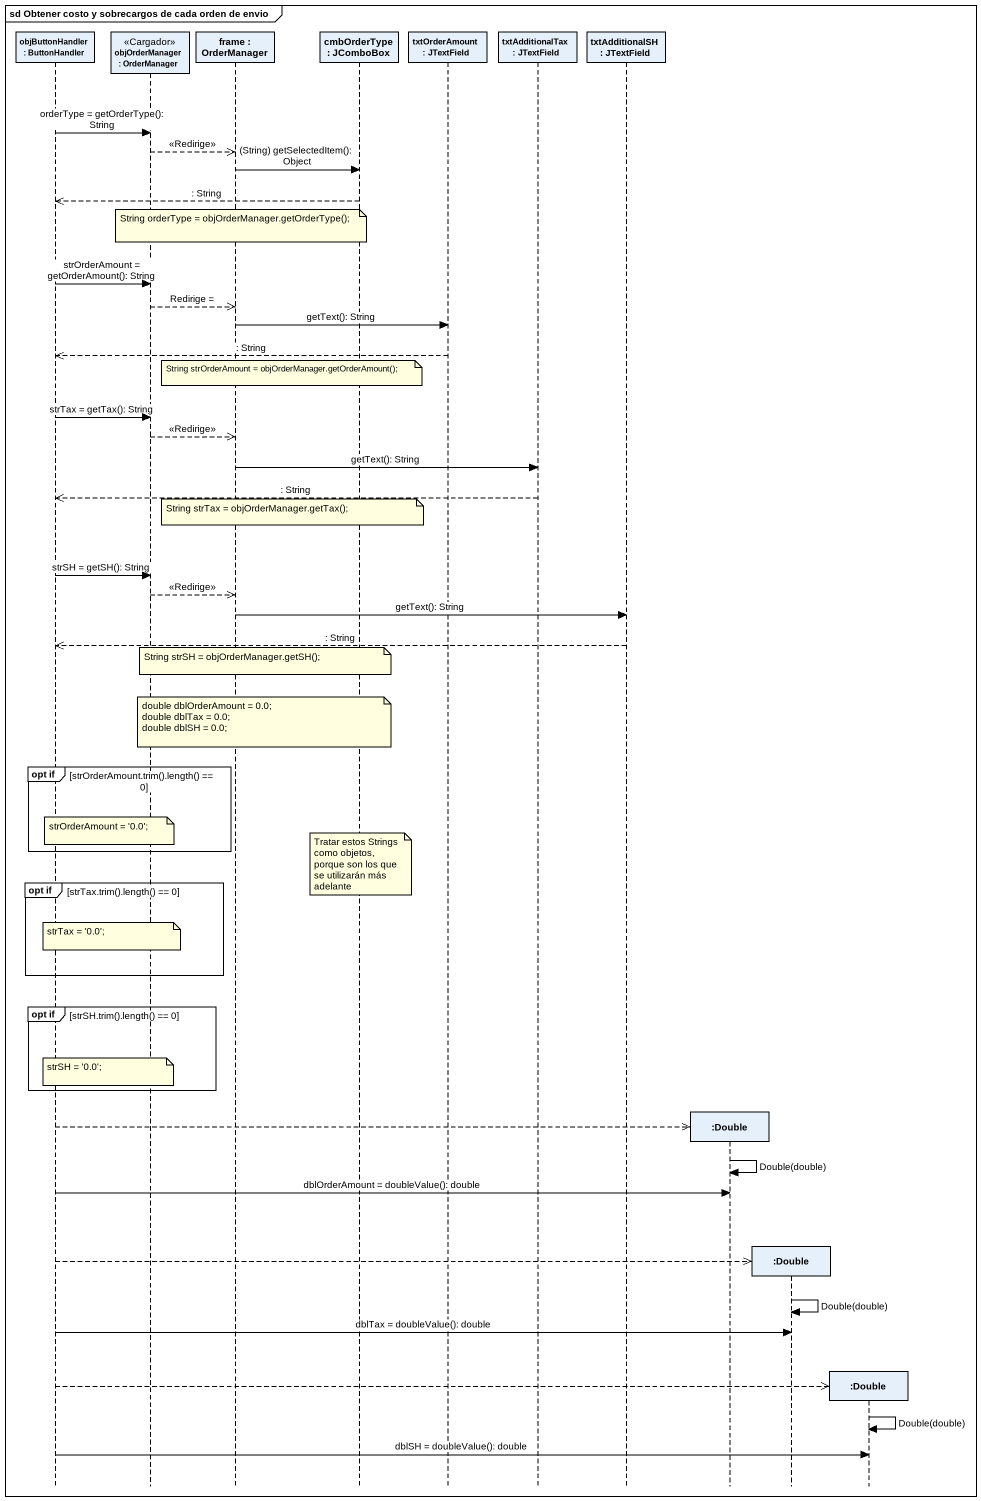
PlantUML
@startuml
mainframe sd Obtener costo y sobrecargos de cada orden de envio
hide footbox
participant "objButtonHandler : ButtonHandler" as objButtonHandler
participant "objOrderManager : OrderManager" as objOrderManager <<Cargador>>
participant "frame : OrderManager" as frame_
participant "cmbOrderType : JComboBox" as cmbOrderType
participant "txtOrderAmount : JTextField" as txtOrderAmount
participant "txtAdditionalTax : JTextField" as txtAdditionalTax
participant "txtAdditionalSH : JTextField" as txtAdditionalSH
participant ":Double" as Double
participant ":Double" as Double_2
participant ":Double" as Double_3

objButtonHandler -> objOrderManager : orderType = getOrderType(): String
objOrderManager -->> frame_ : <<Redirige>>
frame_ -> cmbOrderType : (String) getSelectedItem(): Object
cmbOrderType -->> objButtonHandler : : String
note over frame_ : String orderType = objOrderManager.getOrderType();
objButtonHandler -> objOrderManager : strOrderAmount = getOrderAmount(): String
objOrderManager -->> frame_ : Redirige =
frame_ -> txtOrderAmount : getText(): String
txtOrderAmount -->> objButtonHandler : : String
note over frame_ : String strOrderAmount = objOrderManager.getOrderAmount();
objButtonHandler -> objOrderManager : strTax = getTax(): String
objOrderManager -->> frame_ : <<Redirige>>
frame_ -> txtAdditionalTax : getText(): String
txtAdditionalTax -->> objButtonHandler : : String
note over frame_ : String strTax = objOrderManager.getTax();
objButtonHandler -> objOrderManager : strSH = getSH(): String
objOrderManager -->> frame_ : <<Redirige>>
frame_ -> txtAdditionalSH : getText(): String
txtAdditionalSH -->> objButtonHandler : : String
note over frame_ : String strSH = objOrderManager.getSH();
note over frame_
  double dblOrderAmount = 0.0;
  double dblTax = 0.0;
  double dblSH = 0.0;
end note
group opt if [strOrderAmount.trim().length() == 0]
  note over objOrderManager : strOrderAmount = '0.0';
end
note over cmbOrderType : Tratar estos Strings como objetos, porque son los que se utilizarán más adelante
group opt if [strTax.trim().length() == 0]
  note over objOrderManager : strTax = '0.0';
end
group opt if [strSH.trim().length() == 0]
  note over objOrderManager : strSH = '0.0';
end
objButtonHandler -->> Double **
Double -> Double : Double(double)
objButtonHandler -> Double : dblOrderAmount = doubleValue(): double
objButtonHandler -->> Double_2 **
Double_2 -> Double_2 : Double(double)
objButtonHandler -> Double_2 : dblTax = doubleValue(): double
objButtonHandler -->> Double_3 **
Double_3 -> Double_3 : Double(double)
objButtonHandler -> Double_3 : dblSH = doubleValue(): double
@enduml
